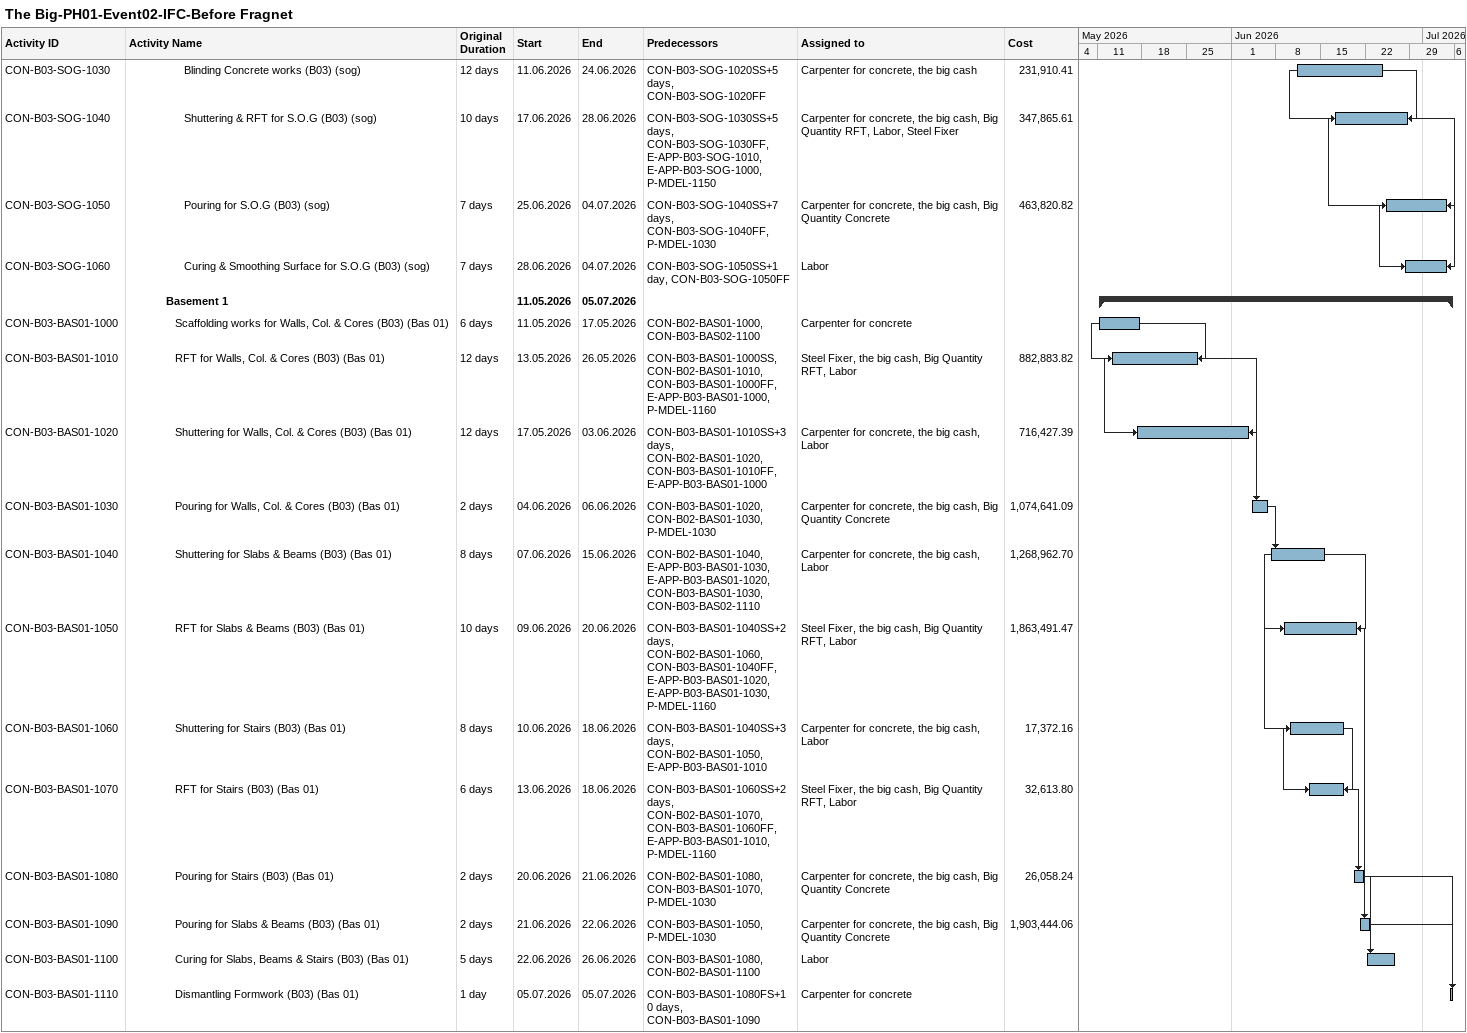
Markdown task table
The Big-PH01-Event02-IFC-Before Fragnet

| ID | Level | Task | Original duration | Start | Finish | Predecessors | Resources | Cost |
|---|---|---|---|---|---|---|---|---|
| CON-B03-SOG-1030 | 7 | Blinding Concrete works (B03) (sog) | 12d | 2026-06-11 | 2026-06-24 | CON-B03-SOG-1020SS+5d, CON-B03-SOG-1020FF | Carpenter for concrete, the big cash | 231910.41 |
| CON-B03-SOG-1040 | 7 | Shuttering & RFT for S.O.G (B03) (sog) | 10d | 2026-06-17 | 2026-06-28 | CON-B03-SOG-1030SS+5d, CON-B03-SOG-1030FF, E-APP-B03-SOG-1010, E-APP-B03-SOG-1000, P-MDEL-1150 | Carpenter for concrete, the big cash, Big Quantity RFT, Labor, Steel Fixer | 347865.61 |
| CON-B03-SOG-1050 | 7 | Pouring for S.O.G (B03) (sog) | 7d | 2026-06-25 | 2026-07-04 | CON-B03-SOG-1040SS+7d, CON-B03-SOG-1040FF, P-MDEL-1030 | Carpenter for concrete, the big cash, Big Quantity Concrete | 463820.82 |
| CON-B03-SOG-1060 | 7 | Curing & Smoothing Surface for S.O.G (B03) (sog) | 7d | 2026-06-28 | 2026-07-04 | CON-B03-SOG-1050SS+1d, CON-B03-SOG-1050FF | Labor |  |
|  | 5 | **Basement 1** |  | 2026-05-11 | 2026-07-05 |  |  |  |
| CON-B03-BAS01-1000 | 6 | Scaffolding works for Walls, Col. & Cores (B03) (Bas 01) | 6d | 2026-05-11 | 2026-05-17 | CON-B02-BAS01-1000, CON-B03-BAS02-1100 | Carpenter for concrete |  |
| CON-B03-BAS01-1010 | 6 | RFT for Walls, Col. & Cores (B03) (Bas 01) | 12d | 2026-05-13 | 2026-05-26 | CON-B03-BAS01-1000SS, CON-B02-BAS01-1010, CON-B03-BAS01-1000FF, E-APP-B03-BAS01-1000, P-MDEL-1160 | Steel Fixer, the big cash, Big Quantity RFT, Labor | 882883.82 |
| CON-B03-BAS01-1020 | 6 | Shuttering for Walls, Col. & Cores (B03) (Bas 01) | 12d | 2026-05-17 | 2026-06-03 | CON-B03-BAS01-1010SS+3d, CON-B02-BAS01-1020, CON-B03-BAS01-1010FF, E-APP-B03-BAS01-1000 | Carpenter for concrete, the big cash, Labor | 716427.39 |
| CON-B03-BAS01-1030 | 6 | Pouring for Walls, Col. & Cores (B03) (Bas 01) | 2d | 2026-06-04 | 2026-06-06 | CON-B03-BAS01-1020, CON-B02-BAS01-1030, P-MDEL-1030 | Carpenter for concrete, the big cash, Big Quantity Concrete | 1074641.09 |
| CON-B03-BAS01-1040 | 6 | Shuttering for Slabs & Beams (B03) (Bas 01) | 8d | 2026-06-07 | 2026-06-15 | CON-B02-BAS01-1040, E-APP-B03-BAS01-1030, E-APP-B03-BAS01-1020, CON-B03-BAS01-1030, CON-B03-BAS02-1110 | Carpenter for concrete, the big cash, Labor | 1268962.70 |
| CON-B03-BAS01-1050 | 6 | RFT for Slabs & Beams (B03) (Bas 01) | 10d | 2026-06-09 | 2026-06-20 | CON-B03-BAS01-1040SS+2d, CON-B02-BAS01-1060, CON-B03-BAS01-1040FF, E-APP-B03-BAS01-1020, E-APP-B03-BAS01-1030, P-MDEL-1160 | Steel Fixer, the big cash, Big Quantity RFT, Labor | 1863491.47 |
| CON-B03-BAS01-1060 | 6 | Shuttering for Stairs (B03) (Bas 01) | 8d | 2026-06-10 | 2026-06-18 | CON-B03-BAS01-1040SS+3d, CON-B02-BAS01-1050, E-APP-B03-BAS01-1010 | Carpenter for concrete, the big cash, Labor | 17372.16 |
| CON-B03-BAS01-1070 | 6 | RFT for Stairs (B03) (Bas 01) | 6d | 2026-06-13 | 2026-06-18 | CON-B03-BAS01-1060SS+2d, CON-B02-BAS01-1070, CON-B03-BAS01-1060FF, E-APP-B03-BAS01-1010, P-MDEL-1160 | Steel Fixer, the big cash, Big Quantity RFT, Labor | 32613.80 |
| CON-B03-BAS01-1080 | 6 | Pouring for Stairs (B03) (Bas 01) | 2d | 2026-06-20 | 2026-06-21 | CON-B02-BAS01-1080, CON-B03-BAS01-1070, P-MDEL-1030 | Carpenter for concrete, the big cash, Big Quantity Concrete | 26058.24 |
| CON-B03-BAS01-1090 | 6 | Pouring for Slabs & Beams (B03) (Bas 01) | 2d | 2026-06-21 | 2026-06-22 | CON-B03-BAS01-1050, P-MDEL-1030 | Carpenter for concrete, the big cash, Big Quantity Concrete | 1903444.06 |
| CON-B03-BAS01-1100 | 6 | Curing for Slabs, Beams & Stairs (B03) (Bas 01) | 5d | 2026-06-22 | 2026-06-26 | CON-B03-BAS01-1080, CON-B02-BAS01-1100 | Labor |  |
| CON-B03-BAS01-1110 | 6 | Dismantling Formwork (B03) (Bas 01) | 1d | 2026-07-05 | 2026-07-05 | CON-B03-BAS01-1080FS+10d, CON-B03-BAS01-1090 | Carpenter for concrete |  |
